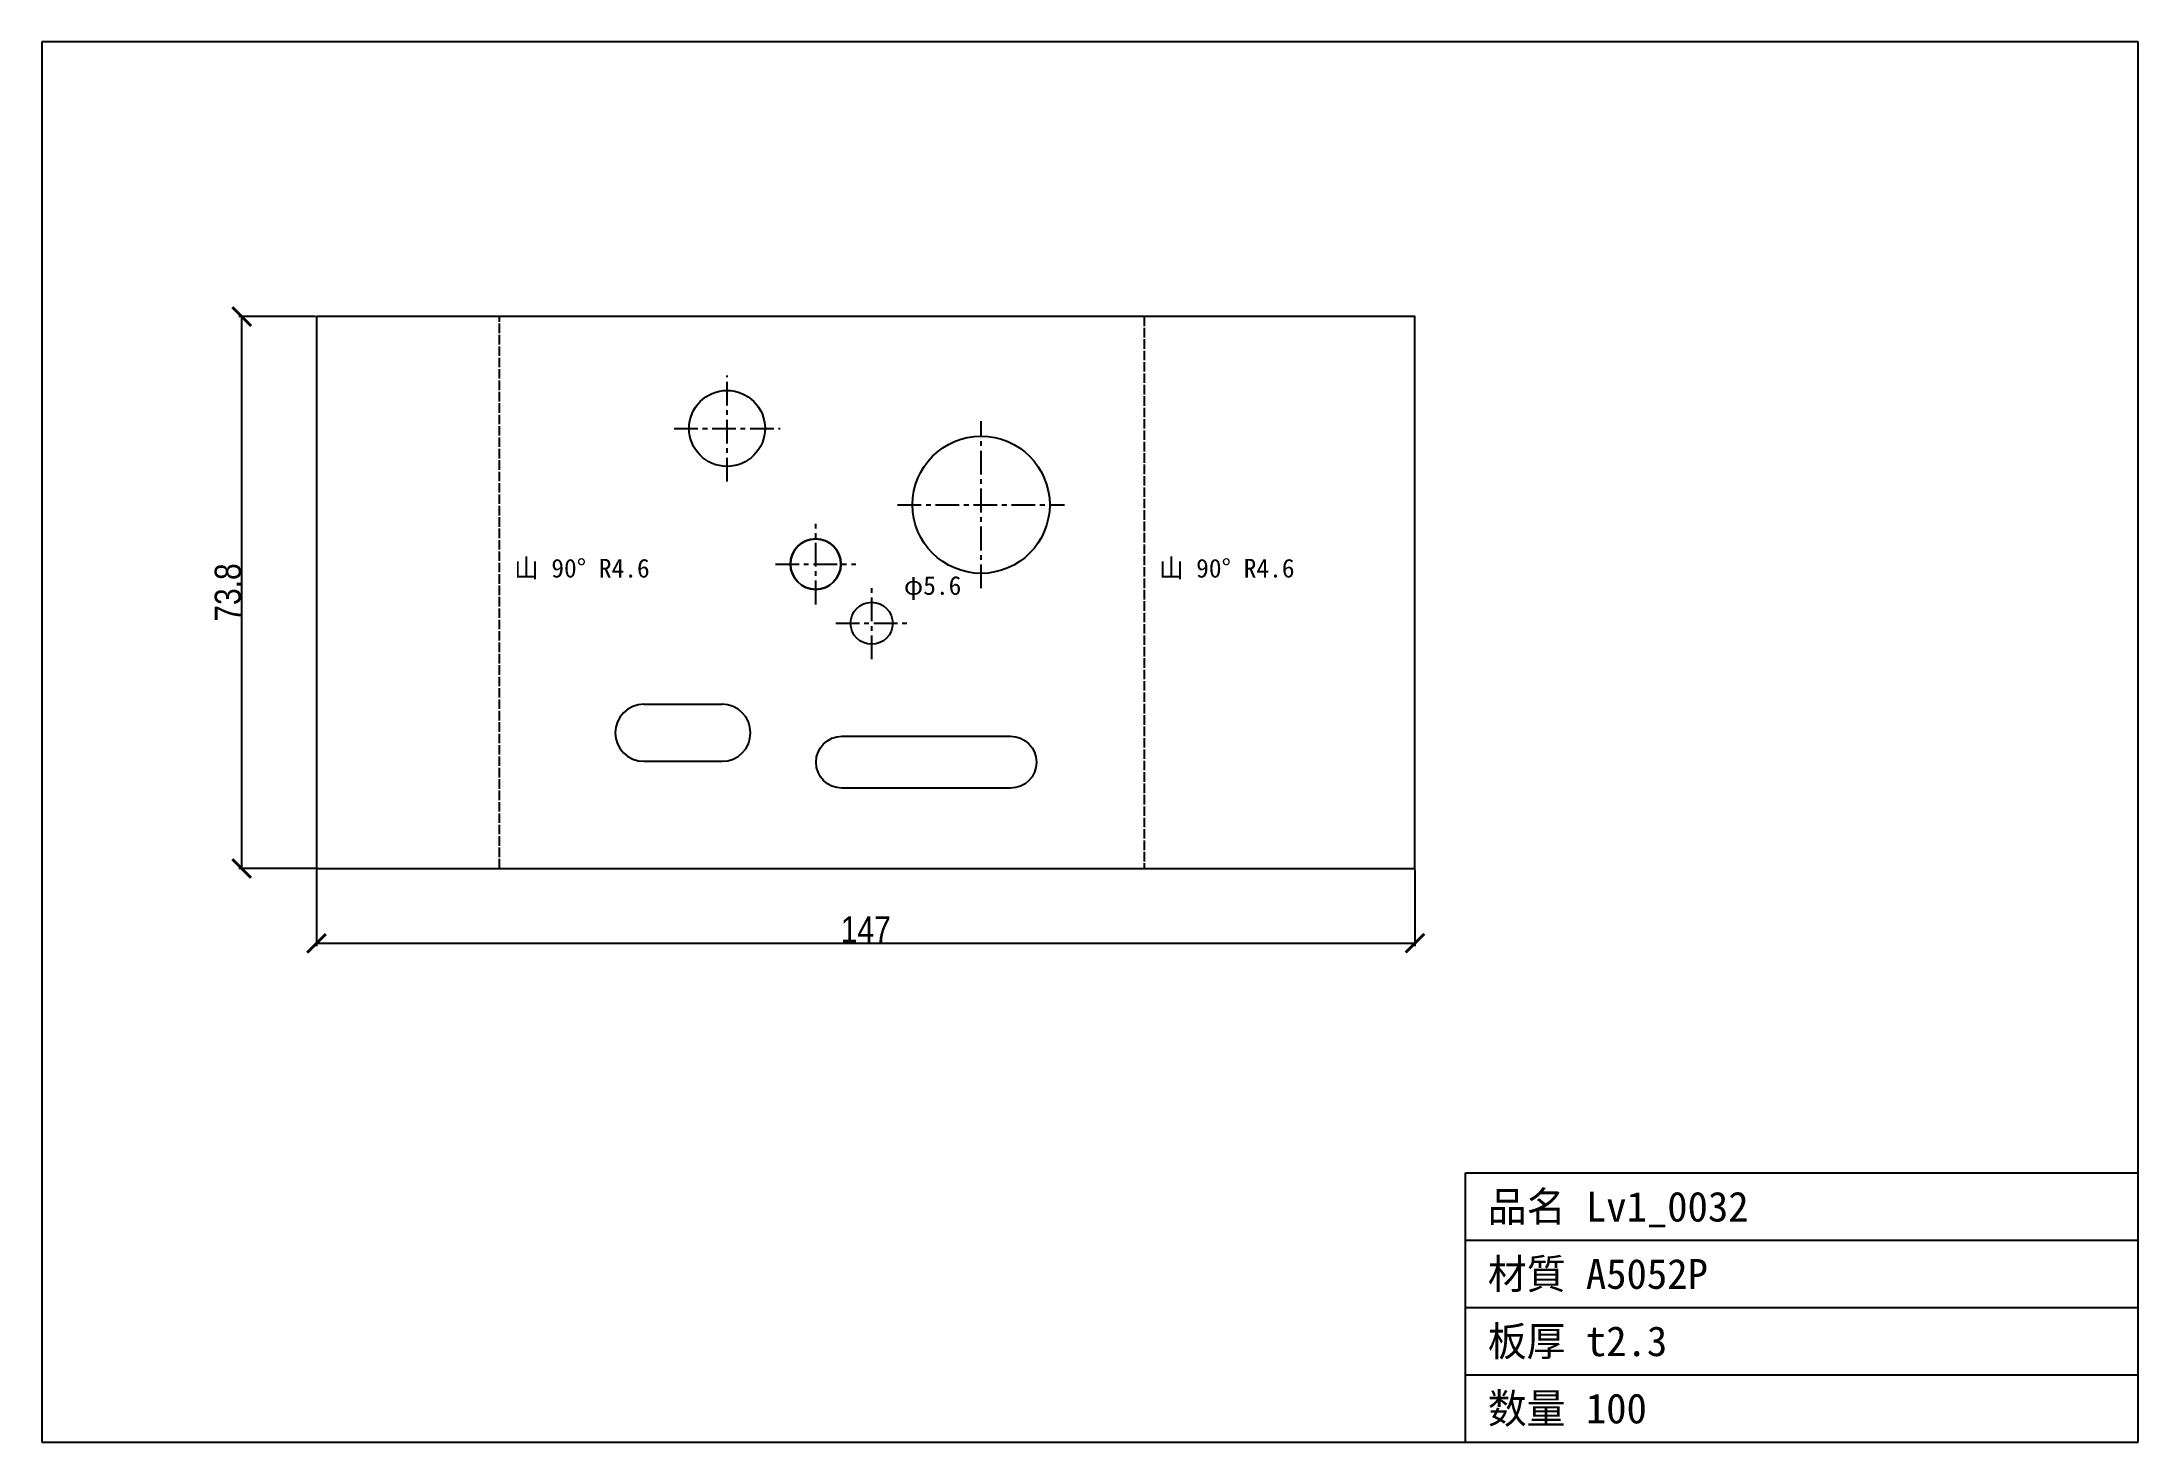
# Model space of a CAD drawing. Header units: millimetres. Extents: x -66 to 215, y -77 to 111.
import ezdxf

# ---------------------------------------------------------------- set-up
doc = ezdxf.new("R2010")
doc.units = ezdxf.units.MM
doc.linetypes.add('CENTER', pattern=[5.08, 3.175, -0.635, 0.635, -0.635])
doc.linetypes.add('DASHED', pattern=[1.524, 1.27, -0.254])
for name, color, linetype in [('11', 7, 'Continuous'), ('13', 7, 'Continuous'), ('5', 7, 'Continuous'), ('6', 7, 'Continuous'), ('7', 7, 'Continuous'), ('8', 7, 'Continuous')]:
    doc.layers.add(name, color=color, linetype=linetype)
doc.styles.add('OpenSansCondensed-Light', font='OpenSansCondensed-Light.ttf')
doc.dimstyles.new('EZDXF', dxfattribs={"dimtxt": 0.25, "dimasz": 0.175, "dimexe": 0.375, "dimexo": 0.125, "dimgap": 0.1, "dimtad": 1, "dimlfac": 100, "dimzin": 12, "dimdsep": 46, "dimtxsty": 'OpenSansCondensed-Light', "dimblk": 'ARCHTICK', "dimcen": 2.5, "dimazin": 3, "dimtfac": 0.5, "dimtmove": 2, "dimatfit": 3})

# ---------------------------------------------------------------- blocks, each defined once
blk = doc.blocks.new('_ARCHTICK')
at = {"color": 0, "linetype": 'BYBLOCK', "const_width": 0.15}
blk.add_lwpolyline([(-0.5, -0.5), (0.5, 0.5)], dxfattribs=at)

msp = doc.modelspace()

# ---------------------------------------------------------------- linework, layer by layer
at = {"layer": '11', "color": 7, "linetype": 'CONTINUOUS'}
for p, q in [((14.8, 21.96), (18.82, 21.96)), ((18.82, 21.96), (25.28, 21.96)), ((18.24, 14.33), (14.8, 14.33)), ((21.88, 14.33), (18.24, 14.33)), ((25.28, 14.33), (21.88, 14.33))]:
    msp.add_line(p, q, dxfattribs=at)
msp.add_lwpolyline([(-28.98, 73.84), (-28.98, 0), (117.98, 0), (117.98, 73.84)], close=True, dxfattribs=at)
msp.add_lwpolyline([(41.32, 17.69), (63.87, 17.69, -1), (63.87, 10.74), (41.32, 10.74, -1)], format="xyb", close=True, dxfattribs=at)
for centre, radius in [((25.94, 58.87), 5.08), ((59.93, 48.66), 9.18), ((37.8, 40.72), 3.38), ((45.29, 32.8), 2.81), ((45.29, 32.8), 2.81)]:
    msp.add_circle(centre, radius, dxfattribs=at)
for centre, radius, start, end in [((37.8, 40.72), 3.38, 0, 180), ((37.8, 40.72), 3.38, 180, 0), ((14.8, 18.15), 3.81, 90, -90), ((25.28, 18.15), 3.81, -90, 90)]:
    msp.add_arc(centre, radius, start, end, dxfattribs=at)
at = {"layer": '6', "color": 1, "linetype": 'CENTER'}
for p, q in [((25.94, 51.78), (25.94, 65.95)), ((59.93, 37.48), (59.93, 59.84)), ((18.86, 58.87), (33.03, 58.87)), ((48.75, 48.66), (71.11, 48.66)), ((37.8, 35.33), (37.8, 46.1)), ((32.41, 40.72), (43.18, 40.72)), ((45.29, 27.99), (45.29, 37.61)), ((40.48, 32.8), (50.1, 32.8))]:
    msp.add_line(p, q, dxfattribs=at)
at = {"layer": '7', "color": 7, "linetype": 'CONTINUOUS'}
for p, q in [((214.72, 110.58), (-65.72, 110.58)), ((-65.72, 110.58), (-65.72, -76.74)), ((214.72, -76.74), (214.72, 110.58)), ((124.72, -76.74), (124.72, -40.74)), ((124.72, -40.74), (214.72, -40.74)), ((124.72, -49.74), (214.72, -49.74)), ((124.72, -58.74), (214.72, -58.74)), ((124.72, -67.74), (214.72, -67.74)), ((-65.72, -76.74), (214.72, -76.74))]:
    msp.add_line(p, q, dxfattribs=at)
at = {"layer": '8', "color": 4, "linetype": 'DASHED'}
for p, q in [((-4.52, 0), (-4.52, 73.84)), ((81.75, 73.84), (81.75, 0))]:
    msp.add_line(p, q, dxfattribs=at)

# ---------------------------------------------------------------- texts
at = {"layer": '5', "color": 2}
for s, height, p in [('山 90° R4.6', 2.5, (-2.52, 38.92)), ('山 90° R4.6', 2.5, (83.75, 38.92)), ('φ5.6', 2.5, (49.6, 36.61)), ('品名 Lv1_0032', 4, (127.72, -47.24)), ('材質 A5052P', 4, (127.72, -56.24)), ('板厚 t2.3', 4, (127.72, -65.24)), ('数量 100', 4, (127.72, -74.24))]:
    msp.add_text(s, height=height, dxfattribs=at).set_placement(p)

# ---------------------------------------------------------------- dimensions: what is measured, and where the dimension line sits
at = {"layer": '13', "color": 8}
msp.add_linear_dim(base=(-38.98, 0), p1=(-28.98, 0), p2=(-28.98, 73.84), angle=90, dimstyle='EZDXF', override={"dimtxt": 3.5, "dimasz": 2.5, "dimdec": 1, "dimlfac": 1}, dxfattribs=at).render()
msp.add_linear_dim(base=(-28.98, -10), p1=(-28.98, 0), p2=(117.98, 0), dimstyle='EZDXF', override={"dimtxt": 3.5, "dimasz": 2.5, "dimdec": 1, "dimlfac": 1}, dxfattribs=at).render()

doc.saveas('drawing.dxf')
